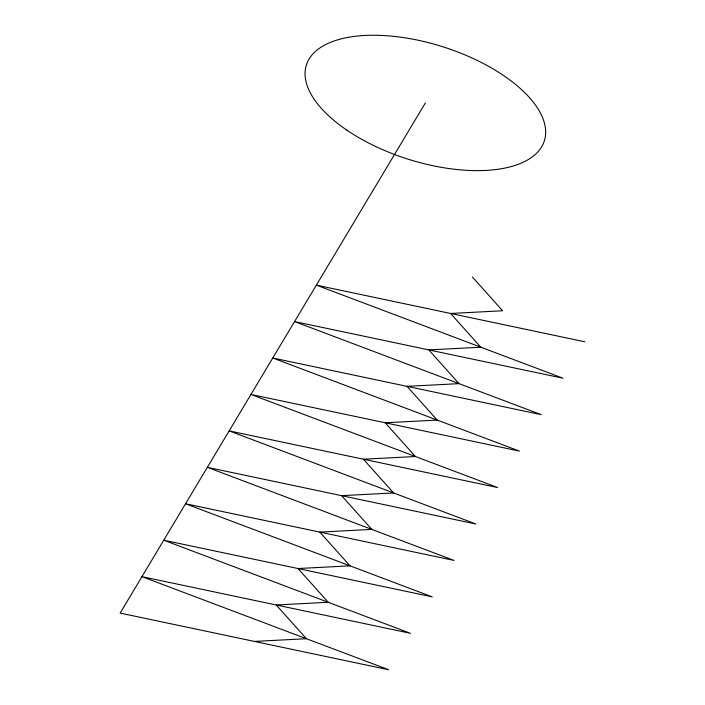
<?xml version="1.0" encoding="UTF-8"?>
<svg xmlns="http://www.w3.org/2000/svg" width="705" height="705" viewBox="0 0 705 705"><rect width="100%" height="100%" fill="white"/><g stroke="black" fill="none" stroke-linecap="round" stroke-linejoin="round"><path stroke-width="1.06" d="M425.362 102.939L120.15 613.086L388.64 669.75L141.952 576.646L410.442 633.31L163.754 540.206L432.244 596.871L185.547 503.767L454.046 560.431L207.349 467.327L475.849 523.991L229.151 430.887L497.651 487.552L250.954 394.447L519.453 451.112L272.756 358.008L541.246 414.672L294.558 321.568L563.048 378.232L316.36 285.137L584.85 341.793M254.399 641.418L306.411 638.712L276.193 604.978L328.213 602.273L297.995 568.538L350.015 565.833L319.797 532.099L371.817 529.402L341.599 495.659L393.619 492.962L363.401 459.219L415.412 456.523L385.203 422.78L437.215 420.083L407.005 386.34L459.017 383.643L428.807 349.9L480.819 347.204L450.601 313.469L502.621 310.764L472.403 277.03M346.816 130.117A124.882 58.823 17.7 0 0 543.555 143.036A124.882 58.823 17.7 0 0 385.714 35.664A124.882 58.823 17.7 0 0 346.816 130.117"/></g></svg>
